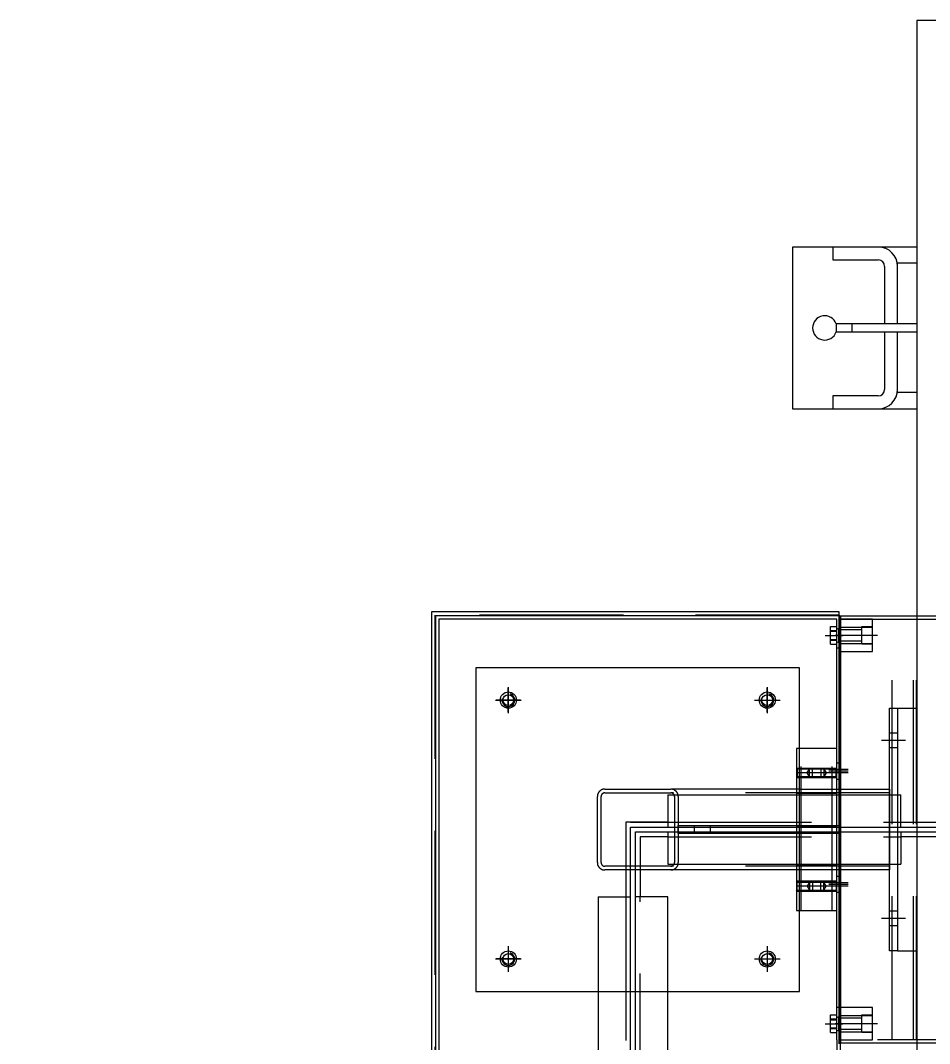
# Model space of a CAD drawing. Header units: millimetres. Extents: x 4969 to 37601, y -771 to 6478.
# Drawn here: x 8776 to 9338, y 2983 to 3616 of the extents above; entities that cross this region are included whole.
import ezdxf

# ---------------------------------------------------------------- set-up
doc = ezdxf.new("R2010")
doc.units = ezdxf.units.MM
doc.header["$LTSCALE"] = 7
doc.header["$MEASUREMENT"] = 0
doc.linetypes.add('CENTER1', pattern=[13, 10, -1, 1, -1])
doc.linetypes.add('HIDDENX2', pattern=[19.05, 12.7, -6.35])
doc.layers.get('0').update_dxf_attribs({"linetype": 'CONTINUOUS'})
doc.layers.add('CENTER', color=1, linetype='CENTER1')
doc.layers.add('THIN', color=3, linetype='CONTINUOUS')
doc.styles.get("Standard").update_dxf_attribs({"font": 'ISOCP'})
doc.dimstyles.new('PS-20', dxfattribs={"dimscale": 20, "dimtxt": 3.2, "dimasz": 2.5, "dimexe": 2, "dimexo": 2.5, "dimgap": 2, "dimtad": 1, "dimtoh": 1, "dimrnd": 0.05, "dimzin": 12, "dimdsep": 46, "dimtxsty": 'Standard', "dimcen": 0, "dimclrt": 2, "dimazin": 3, "dimtfac": 1, "dimtofl": 0, "dimtmove": 0, "dimatfit": 3, "dimfxl": 0, "dimtolj": 1, "dimtzin": 0, "dimarcsym": 0})

# ---------------------------------------------------------------- blocks, each defined once
blk = doc.blocks.new('A$C15B8284D')
at = {"color": 250}
for p, q in [((0, 0), (0, -400)), ((0, -400), (2300, -400)), ((140, -400), (140, -477)), ((150, -400), (150, -412)), ((187.5, -400), (187.5, -450)), ((192.5, -450), (192.5, -400)), ((230, -400), (230, -412)), ((240, -477), (240, -400)), ((425, -412), (425, -400)), ((575, -412), (575, -400)), ((187.5, -412), (150, -412)), ((230, -412), (192.5, -412)), ((425, -412), (575, -412)), ((152, -420), (187.5, -420)), ((192.5, -420), (228, -420)), ((148, -452), (148, -424)), ((232, -424), (232, -452)), ((192.5, -440), (187.5, -440)), ((140, -452), (148, -452)), ((187.5, -450), (192.5, -450)), ((232, -452), (240, -452)), ((140, -477), (240, -477))]:
    blk.add_line(p, q, dxfattribs=at)
for centre, radius, start, end in [((152, -424), 12, 90, 180), ((228, -424), 12, 0, 90), ((152, -424), 4, 90, 180), ((228, -424), 4, 0, 90), ((190, -457), 7.5, 109.47122, 70.52878)]:
    blk.add_arc(centre, radius, start, end, dxfattribs=at)
blk = doc.blocks.new('A$C4BA3012A')
at = {"color": 1}
for p, q in [((-35, -214), (-35, -10)), ((-32, -13), (-32, -50)), ((-35, -50), (-15, -50)), ((-15, -194), (-15, -50)), ((-35, -194), (-15, -194)), ((-32, -194), (-32, -211)), ((541.5, -194), (5, -194)), ((5, -194), (5, -214)), ((692, -214), (-35, -214)), ((-32, -211), (5, -211))]:
    blk.add_line(p, q, dxfattribs=at)
at = {"color": 2, "linetype": 'HIDDENX2'}
for p, q in [((-32, -194), (-32, -50)), ((541.5, -211), (5, -211))]:
    blk.add_line(p, q, dxfattribs=at)
blk = doc.blocks.new('A$C1016328E')
at = {"color": 3}
for p, q in [((0, -217), (0, -10)), ((-3, -50), (-3, -13)), ((-20, -194), (-20, -50)), ((0, -50), (-20, -50)), ((-20, -194), (0, -194)), ((-3, -217), (-3, -194)), ((-3, -194), (-3, -220)), ((-3, -220), (43, -220)), ((704.5, -217), (0, -217)), ((43, -237), (43, -217)), ((43, -237), (704.5, -237))]:
    blk.add_line(p, q, dxfattribs=at)
at = {"color": 2, "linetype": 'HIDDENX2'}
for p, q in [((-3, -194), (-3, -50)), ((43, -220), (704.5, -220))]:
    blk.add_line(p, q, dxfattribs=at)
blk = doc.blocks.new('A$C44A11FB6')
at = {"color": 30}
for p, q in [((-5, 0), (-5, 20)), ((5, 0), (5, 20))]:
    blk.add_line(p, q, dxfattribs=at)
at = {"color": 2, "linetype": 'HIDDENX2'}
for p, q in [((-3.5, 13.5), (-3.5, 0)), ((3.5, 13.5), (3.5, 0))]:
    blk.add_line(p, q, dxfattribs=at)
at = {"color": 30}
blk.add_lwpolyline([(-10, 0), (10, 0), (10, 20), (-10, 20)], close=True, dxfattribs=at)
at = {"color": 2, "linetype": 'HIDDENX2'}
blk.add_lwpolyline([(5.5, 20), (5.5, 13.5), (-5.5, 13.5), (-5.5, 20)], dxfattribs=at)
at = {"layer": 'CENTER'}
blk.add_line((0, 23), (0, -3), dxfattribs=at)
blk = doc.blocks.new('A$C73F06ACE')
at = {"color": 2, "linetype": 'HIDDENX2'}
for p, q in [((-262, 12), (-262, 123.5)), ((-2, 123.5), (-2, 12)), ((-2, 76.75), (-262, 76.75)), ((-2, 74.75), (-262, 74.75)), ((-2, 58.75), (-262, 58.75)), ((-2, 56.75), (-262, 56.75))]:
    blk.add_line(p, q, dxfattribs=at)
at = {"color": 4}
blk.add_lwpolyline([(0, 12), (-264, 12), (-264, 123.5), (0, 123.5)], close=True, dxfattribs=at)
at = {"color": 2, "linetype": 'HIDDENX2'}
blk.add_lwpolyline([(-262, 43.75), (-262, 91.75), (-2, 91.75), (-2, 43.75)], close=True, dxfattribs=at)
blk = doc.blocks.new('A$C40DF3C6E')
at = {"color": 4}
for p, q in [((-1569, 252), (-1569, 0)), ((-1302, 252), (-1569, 252)), ((-1569, 0), (0, 0))]:
    blk.add_line(p, q, dxfattribs=at)
at = {"color": 2, "linetype": 'HIDDENX2'}
for p, q in [((-1567, 252), (-1567, 2)), ((-1567, 2), (-2, 2))]:
    blk.add_line(p, q, dxfattribs=at)
blk = doc.blocks.new('A$C2A065BAB')
at = {"color": 6}
for p, q in [((-5.5, -4), (-5.5, 0)), ((5.5, 0), (-5.5, 0)), ((4.4, 1.2), (-4.4, 1.2)), ((-3.9, 0), (-4.4, 1.2)), ((3.9, 0), (4.4, 1.2)), ((5.5, -4), (5.5, 0)), ((5.5, -4), (-5.5, -4))]:
    blk.add_line(p, q, dxfattribs=at)
at = {"color": 3}
for p, q in [((-3, -4), (-3, 0)), ((3, -4), (3, 0))]:
    blk.add_line(p, q, dxfattribs=at)
for p, q in [((-2.5, -4), (-2.5, 0)), ((2.5, -4), (2.5, 0))]:
    blk.add_line(p, q)
at = {"color": 1, "linetype": 'CENTER1'}
blk.add_line((0, -7.29), (0, 3.78), dxfattribs=at)
blk = doc.blocks.new('A$C448451A7')
at = {"color": 1, "linetype": 'CENTER1'}
for p, q in [((-1469, 255), (-1469, 243)), ((-1468, 255), (-1468, 243)), ((-1467, 255), (-1467, 243)), ((-1399, 255), (-1399, 243)), ((-1398, 255), (-1398, 243)), ((-1397, 255), (-1397, 243)), ((-1512, 197), (-1512, 213)), ((-1352, 197), (-1352, 213)), ((-1520, 205), (-1504, 205)), ((-1360, 205), (-1344, 205)), ((-1512, 37), (-1512, 53)), ((-1352, 37), (-1352, 53)), ((-1520, 45), (-1504, 45)), ((-1360, 45), (-1344, 45))]:
    blk.add_line(p, q, dxfattribs=at)
at = {"color": 4}
for p, q in [((-1564, 250), (-1564, 0)), ((-1564, 250), (0, 250)), ((-1562, 248), (-1562, 2)), ((-1544, 248), (-1562, 248)), ((-1544, 250), (-1544, 248)), ((-1322, 248), (-1544, 248)), ((-1322, 250), (-1322, 248)), ((-1302, 248), (-1322, 248)), ((-1302, 248), (-262, 248)), ((-1564, 0), (0, 0)), ((-1562, 2), (-2, 2))]:
    blk.add_line(p, q, dxfattribs=at)
at = {"color": 2, "linetype": 'HIDDENX2'}
for p, q in [((-1473, 250), (-1473, 248)), ((-1463, 250), (-1463, 248)), ((-1403, 250), (-1403, 248)), ((-1393, 250), (-1393, 248))]:
    blk.add_line(p, q, dxfattribs=at)
at = {"color": 4}
for centre in [(-1512, 205), (-1352, 205), (-1512, 45), (-1352, 45)]:
    blk.add_circle(centre, 5, dxfattribs=at)
for p in [(-1552, 248), (-1312, 248)]:
    blk.add_blockref('A$C2A065BAB', p)
blk = doc.blocks.new('A$C25A57794')
at = {"color": 2}
for p, q in [((-82.5, -25), (-82.5, 0)), ((-72.5, -25), (-72.5, 0)), ((-52, 0), (-52, -25)), ((-48, 0), (-48, -25)), ((-27.5, 0), (-27.5, -25)), ((-17.5, -25), (-17.5, 0))]:
    blk.add_line(p, q, dxfattribs=at)
at = {"linetype": 'HIDDENX2'}
for p, q in [((0, -3), (-100, -3)), ((-88, -10), (-82, -10)), ((-87.46, -8), (-82.54, -8)), ((-12, -10), (-18, -10)), ((-12.54, -8), (-17.46, -8)), ((-82, -15), (-88, -15)), ((-82.54, -17), (-87.46, -17)), ((-18, -15), (-12, -15)), ((-17.46, -17), (-12.54, -17)), ((0, -22), (-100, -22))]:
    blk.add_line(p, q, dxfattribs=at)
at = {"color": 2}
blk.add_lwpolyline([(0, 0), (-100, 0), (-100, -25), (0, -25)], close=True, dxfattribs=at)
at = {"linetype": 'HIDDENX2'}
for points in [[(-87.46, -15.94), (-88, -15), (-88, 0)], [(-82, 0), (-82.54, -0.54), (-87.46, -0.54), (-88, 0)], [(-82, 0), (-82, -15), (-82.54, -15.94)], [(-18, 0), (-18, -15), (-17.46, -15.94)], [(-18, 0), (-17.46, -0.54), (-12.54, -0.54), (-12, 0)], [(-12.54, -15.94), (-12, -15), (-12, 0)], [(-82.54, -0.54), (-82.54, -17), (-85, -18.42), (-87.46, -17), (-87.46, -0.54)], [(-17.46, -0.54), (-17.46, -17), (-15, -18.42), (-12.54, -17), (-12.54, -0.54)], [(-88, -25), (-88, -10), (-87.46, -9.06)], [(-87.46, -24.46), (-87.46, -8), (-85, -6.58), (-82.54, -8), (-82.54, -24.46)], [(-82.54, -9.06), (-82, -10), (-82, -25)], [(-17.46, -9.06), (-18, -10), (-18, -25)], [(-12.54, -24.46), (-12.54, -8), (-15, -6.58), (-17.46, -8), (-17.46, -24.46)], [(-12, -25), (-12, -10), (-12.54, -9.06)], [(-88, -25), (-87.46, -24.46), (-82.54, -24.46), (-82, -25)], [(-12, -25), (-12.54, -24.46), (-17.46, -24.46), (-18, -25)]]:
    blk.add_lwpolyline(points, dxfattribs=at)
at = {"layer": 'CENTER'}
for p, q in [((-85, 0), (-85, -25)), ((-15, 0), (-15, -25))]:
    blk.add_line(p, q, dxfattribs=at)
blk = doc.blocks.new('A$C535F5DC2')
at = {"color": 2, "linetype": 'HIDDENX2'}
for p, q in [((-114.5, 0), (-114.5, -5)), ((-105.5, 0), (-105.5, -5)), ((-4.5, 0), (-4.5, -5)), ((4.5, 0), (4.5, -5)), ((-77.7, -5), (-77.7, -140.1)), ((-32.3, -5), (-32.3, -140.1)), ((-80, -60.5), (-80, -140.1)), ((-30, -60.5), (-30, -140.1)), ((-52.5, -115.5), (-57.5, -115.5)), ((-52.5, -125.5), (-57.5, -125.5))]:
    blk.add_line(p, q, dxfattribs=at)
at = {"color": 1, "linetype": 'CENTER1'}
for p, q in [((-110, 5), (-110, -10)), ((0, 5), (0, -10)), ((-135, -88), (-135, -73)), ((25, -88), (25, -73)), ((-127.5, -80.5), (-142.5, -80.5)), ((17.5, -80.5), (32.5, -80.5)), ((-135, -233), (-135, -248)), ((25, -233), (25, -248)), ((-127.5, -240.5), (-142.5, -240.5)), ((17.5, -240.5), (32.5, -240.5))]:
    blk.add_line(p, q, dxfattribs=at)
at = {"color": 3}
for p, q in [((-80, -60.5), (-80, -5)), ((-80, -5), (-30, -5)), ((-30, -5), (-30, -60.5))]:
    blk.add_line(p, q, dxfattribs=at)
for points in [[(-130, 0), (20, 0), (20, -5), (-130, -5)], [(-155, -260.5), (45, -260.5), (45, -60.5), (-155, -60.5)]]:
    blk.add_lwpolyline(points, close=True, dxfattribs=at)
blk.add_lwpolyline([(-57.5, -60.5), (-57.5, -35.5), (-52.5, -35.5), (-52.5, -60.5)], dxfattribs=at)
at = {"color": 2, "linetype": 'HIDDENX2'}
blk.add_lwpolyline([(-52.5, -60.5), (-52.5, -135.5), (-57.5, -135.5), (-57.5, -60.5)], dxfattribs=at)
for points in [[(-80, -140.1, -0.414214), (-75.4, -135.5), (-34.6, -135.5, -0.414214), (-30, -140.1), (-30, -180.9, -0.414214), (-34.6, -185.5), (-75.4, -185.5, -0.414214), (-80, -180.9)], [(-77.7, -140.1, -0.414214), (-75.4, -137.8), (-34.6, -137.8, -0.414214), (-32.3, -140.1), (-32.3, -180.9, -0.414214), (-34.6, -183.2), (-75.4, -183.2, -0.414214), (-77.7, -180.9)]]:
    blk.add_lwpolyline(points, format="xyb", close=True, dxfattribs=at)
for centre in [(-135, -80.5), (25, -80.5), (-135, -240.5), (25, -240.5)]:
    blk.add_circle(centre, 3.32)
at = {"layer": 'THIN'}
for centre in [(-135, -80.5), (25, -80.5), (-135, -240.5), (25, -240.5)]:
    blk.add_arc(centre, 4, 255, 165, dxfattribs=at)

msp = doc.modelspace()

# ---------------------------------------------------------------- linework, layer by layer
at = {"color": 5, "const_width": 20}
msp.add_lwpolyline([(8380.029, 3424.292, 0.1134846), (8480.288, 3071.896, 0.0540202), (8798.198, 2618.123, 0.180777), (9035.609, 2490.253, 0.0441448), (9225.89, 2481.089)], format="xyb", dxfattribs=at)

# ---------------------------------------------------------------- block references
at = {"rotation": 270.0000000000735}
for name, p in [('A$C15B8284D', (9729.962, 3615.613, -0.01)), ('A$C40DF3C6E', (9029.962, 1681.113, -0.01)), ('A$C448451A7', (9032.462, 1683.613, -0.01)), ('A$C44A11FB6', (9282.462, 3235.613, -0.01)), ('A$C73F06ACE', (9270.962, 2983.613, -0.01)), ('A$C535F5DC2', (9317.962, 3060.613, -0.01)), ('A$C25A57794', (9280.462, 3065.613, -0.01)), ('A$C1016328E', (9369.962, 3117.113, -0.01)), ('A$C4BA3012A', (9369.962, 3079.113, -0.01)), ('A$C44A11FB6', (9282.462, 2995.613, -0.01))]:
    msp.add_blockref(name, p, dxfattribs=at)

# ---------------------------------------------------------------- leaders
at = {"annotation_type": 0, "has_hookline": 1, "hookline_direction": 1, "text_width": 814.115}
msp.add_leader([(9074.894, 2638.544, -0.012), (6706.72, 3181.689, -0.012)], dimstyle='PS-20', dxfattribs=at)

doc.saveas('drawing.dxf')
